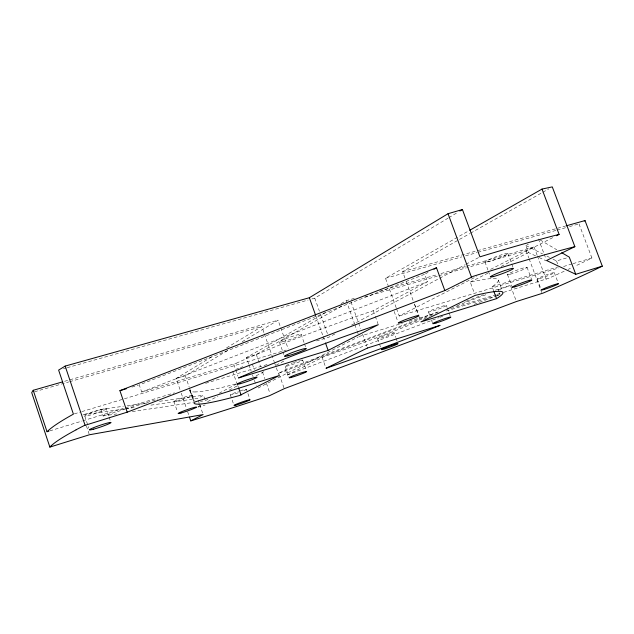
<?xml version="1.0" encoding="UTF-8"?>
<svg xmlns="http://www.w3.org/2000/svg" width="634" height="634" viewBox="0 0 634 634"><rect width="100%" height="100%" fill="white"/><g stroke="black" fill="none" stroke-linecap="round" stroke-linejoin="round"><path stroke-width="0.48" stroke-dasharray="3.17 2.38" d="M493.823 291.291L492.119 286.695L492.998 286.1A163.857 13.576 -19.7 0 0 475.27 281.044L470.269 282.114L474.517 293.613M179.977 389.498L176.157 378.419L213.103 356.039M226.536 347.9L261.794 326.542L264.077 333.016M176.157 378.419L185.326 375.867L229.453 349.382M242.172 341.742L278.064 320.194L288.208 348.882M311.912 298.963L314.765 298.162L448 218.175M448.848 217.66L457.328 212.572M248.647 363.948L246.42 357.592L327.477 311.381M341.132 303.591L346.251 300.674L356.451 297.758M396.187 307.736L385.504 278.294L468.914 230.736M246.42 357.592L256.302 354.454L343.802 304.914M404.944 278.017L402.614 271.621L469.707 233.637M470.571 233.153L541.959 192.736M542.823 192.245L548.846 188.837M569.483 226.623L579.381 223.747M205.051 399.737L203.49 395.22L197.562 398.469L148.887 405.427M425.557 273.777L428.085 272.398M207.936 399.262L205.368 400.64L200.495 401.37M219.095 393.286L236.252 384.093M236.276 363.203A163.944 13.583 -19.7 0 1 363.845 313.909L373.267 310.715L427.451 281.702L424.717 274.237L139.29 384.909L141.707 392.01L236.331 363.195M198.03 406.727L201.501 404.88M207.58 401.655L217.993 396.115M229.27 390.116L238.82 385.044M256.176 375.811L265.725 370.739M276.139 365.2L285.68 360.12M334.934 333.936L328.713 337.248L316.421 340.949M351.529 325.115L438.886 278.667M439.758 278.199L465.094 264.735M465.966 264.267L479.066 257.301M283.953 387.826L278.809 373.212L285.348 369.828L439.806 311.254M535.603 255.882L528.51 252.554L525.863 245.477L528.391 244.177M258.109 388.016L358.226 336.923M396.519 308.655L399.19 316.017L476.514 276.551M490.573 269.379L553.839 237.092M285.348 369.828L287.186 375.035L324.077 356.633A163.944 13.583 -19.7 0 0 399.444 329.014A163.691 13.56 -19.7 0 0 419.47 321.026M470.269 282.114L488.798 272.707M501.153 266.438L528.51 252.554M579.016 223.945L591.902 257.967L589.707 259.06A317.119 26.818 -19.7 0 1 574.721 266.32M537.164 255.264L534.034 246.919L526.077 250.676L467.29 267.556M503.626 292.361L548.949 278.144A317.119 26.818 -19.7 0 0 564.466 271.106M141.707 392.01L427.451 281.702M465.705 301.435L483.282 294.77M495.305 290.206L510.433 285.419L516.092 300.627M278.809 373.212L431.992 315.146M456.908 305.707L487.356 294.16M498.435 289.968L510.433 285.419M287.186 375.035L438.99 317.65M439.917 317.301L442.69 316.247M474.161 304.352L494.528 296.657M495.455 296.308L500.083 294.556L499.418 292.757M49.864 430.866L81.96 421.071M82.903 420.778L174.469 392.834M205.622 383.324L267.928 364.304M359.106 336.472L402.384 323.261M409.009 321.24L437.397 312.578M450.639 308.536L496.05 294.675M497.001 294.382L502.675 292.646M124.549 408.914L82.697 414.898L100.869 409.398L103.088 415.967L124.763 409.334M125.706 409.049L157.755 399.246M446.344 310.993L496.311 295.713M497.254 295.42L500.083 294.556M197.895 407.171L199.496 406.687A317.127 26.818 -19.7 0 0 205.154 404.96M492.119 286.695L557.722 266.985M74.352 413.859L80.97 411.87M81.921 411.585L123.527 399.048M124.47 398.762L286.164 350.063M399.19 316.017L558.839 267.928M563.563 266.502L572.066 263.942M573.009 263.657L591.902 257.967M131.912 387.105L138.363 385.187M552.999 259.179L556.494 260.946L567.454 257.689M34.553 391.772L68.781 381.945M69.732 381.668L261.794 326.542M364.891 296.95L437.896 275.988M438.847 275.719L466.339 267.825M64.589 381.303L278.064 320.194M379.243 291.228L437.175 274.649M440.971 273.563L465.657 266.494M466.608 266.217L534.034 246.919M402.614 271.621L565.053 226.148M63.384 368.758L66.237 367.958M67.196 367.688L308.1 300.033M385.504 278.294L461.766 256.881M465.578 255.803L477.014 252.594M477.973 252.324L556.137 230.372M557.088 230.102L565.671 227.693M103.088 415.967L116.727 413.923M132.308 411.585L192.704 402.535M125.524 408.771L136.231 407.242M100.869 409.398L123.345 406.291M127.26 405.752L147.785 402.915M159.514 401.298L203.49 395.22M539.154 257.547L546.246 260.875M525.863 245.477L542.498 253.877M546.873 256.081L549.496 257.412M540.136 239.945L556.795 249.772M556.494 260.946L557.73 264.235M554.29 272.565L557.761 281.789M538.472 238.963L543.861 253.315M544.202 254.21L545.882 258.704M537.513 256.191L546.199 279.364M537.188 278.96L540.628 288.169M526.077 250.676L528.804 257.967M529.144 258.878L540.398 288.953M540.739 289.865L541.761 292.599M527.028 267.263L531.427 279.031M507.866 253.489L511.448 263.11M511.781 263.982L513.08 267.477M507.469 274.53L511.836 286.283M498.316 280.062L501.938 289.817M498.078 289.159L499.077 291.854M484.939 261.929L488.029 270.274M488.378 271.201L490.098 275.845M446.415 305.564A9.613 0.753 -20 0 1 431.706 311.365A9.613 0.753 -20 0 1 434.433 309.012A9.613 0.753 -20 0 1 446.415 305.564L447.073 307.363M447.398 308.267L448.721 311.865M449.054 312.768L450.37 316.366M428.497 311.952L430.137 316.453M431.453 320.059L432.443 322.761M414.493 304.011L418.369 314.654M406.275 281.678L413.265 300.873M414.596 304.526L418.258 314.583M418.591 315.494L420.255 320.067M394.166 311.468L397.7 321.208M394.11 332.874A8.836 0.642 -19.8 0 1 381.105 338.041A8.836 0.642 -19.8 0 1 382.262 336.456A8.836 0.642 -19.8 0 1 394.11 332.874L395.743 337.375M396.068 338.279L397.043 340.981M373.267 310.715L374.948 315.367M375.288 316.295L377.967 323.744M377.595 338.833L380.519 346.941M350.998 301.95L358.281 322.207M358.614 323.126L360.595 328.65M362.585 334.173L366.888 346.14M346.251 300.674L354.493 323.625M354.818 324.545L356.799 330.052M357.124 330.964L358.115 333.722M314.765 298.162L319.417 311.191M320.741 314.916L327.715 334.451M315.938 316.215L322.857 335.624M323.189 336.551L324.838 341.171M322.104 357.307L325.678 367.363M301.079 334.221L304.241 343.113M304.55 344L305.501 346.671M302.656 360.088L306.079 369.757M279.396 342.059L282.542 350.959M282.851 351.846L283.794 354.517M285.197 366.159L288.922 376.731M264.402 333.944L274.181 361.705M274.506 362.632L278.746 374.662M256.302 354.454L260.542 366.531M262.5 372.103L264.782 378.609M266.407 383.253L269.997 393.476M252.364 364.193L254.305 369.725M248.964 364.859L251.191 371.215M252.459 374.845L253.101 376.659M254.369 380.297L256.279 385.741M240.12 390.877A8.559 0.594 -19.3 0 1 246.412 389.236L249.764 398.841M233.78 364.336L235.365 368.877M235.682 369.781L237.901 376.136M237.718 385.393L238.336 387.152M232.623 371.231L236.807 383.229M230.34 394.839L233.684 404.46M198.18 400.252L199.1 402.931M199.718 404.722L202.809 413.661M192.276 395.101L194.178 400.609M185.326 375.867L189.201 387.089M189.518 388.024L194.036 401.108M190.113 390.346L193.845 401.179M189.685 390.386L193.394 401.132M181.245 393.191L186.333 407.963M187.601 411.656L189.194 416.269M173.946 401.552L177.417 411.672M106.306 408.875A11.436 1.014 -18.7 0 1 89.093 415.389A11.436 1.014 -18.7 0 1 91.209 412.845A11.436 1.014 -18.7 0 1 106.306 408.875L108.794 416.229M109.103 417.148L110.657 421.737M84.766 416.102L88.8 428.101M86.406 425.937L89.085 433.894M246.412 389.236A8.559 0.594 -19.3 0 1 241.586 391.558M238.313 392.747A8.559 0.594 -19.3 0 1 230.293 394.919A8.559 0.594 -19.3 0 1 238.432 391.447M300.334 360.437A9.32 0.713 -19.5 0 1 298.479 362.236A9.32 0.713 -19.5 0 1 285.641 366.381A9.32 0.713 -19.5 0 1 292.496 362.957M293.407 362.632A9.32 0.713 -19.5 0 1 299.438 360.675M235.967 369.353A10.548 0.903 -19.3 0 1 238.622 368.267M240.397 367.593A10.548 0.903 -19.3 0 1 242.925 366.698M570.386 268.356A317.119 26.818 -19.7 0 1 568.183 269.379M235.634 384.022A163.857 13.576 -19.7 0 1 195.954 391.923M195.906 391.939A163.683 13.56 -19.7 0 1 189.661 390.005M425.834 318.411A163.691 13.56 -19.7 0 1 423.457 319.393M487.72 261.874A12.284 1.205 -20.4 0 0 507.295 254.234A12.284 1.205 -20.4 0 0 494.171 257.396A12.284 1.205 -20.4 0 0 487.72 261.874M539.7 278.556A9.177 0.666 -20.4 0 0 554.108 272.921A9.177 0.666 -20.4 0 0 543.56 275.948A9.177 0.666 -20.4 0 0 539.7 278.556M176.846 401.148A9.787 0.761 -19.1 0 0 192.189 395.473A9.787 0.761 -19.1 0 0 180.539 398.517A9.787 0.761 -19.1 0 0 176.846 401.148M282.978 341.655A11.61 1.102 -19.5 0 0 301.055 334.712A11.61 1.102 -19.5 0 0 287.02 338.263A11.61 1.102 -19.5 0 0 282.978 341.655M510.116 274.253A10.485 0.872 -20.4 0 0 526.688 267.778A10.485 0.872 -20.4 0 0 515.022 270.9A10.485 0.872 -20.4 0 0 510.116 274.253"/><path stroke-width="0.95" d="M62.687 381.85L33.222 390.29L31.7 392.589L49.864 447.105L89.378 434.773L203.118 414.557L190.779 420.889L189.511 417.196M49.864 447.105L50.038 446.899A317.943 23.632 -19.7 0 1 51.449 445.472M33.222 390.29L47.035 431.73L47.756 431.025A317.087 26.81 -19.7 0 1 71.238 415.349L73.409 414.145L58.621 370.097L65.167 366.087L309.352 297.726L448.032 213.706L462.416 209.521L479.946 256.833L484.82 255.351A317.079 26.81 -19.7 0 1 555.424 235.341L559.109 234.398L542.015 189.067L552.285 186.895L574.872 246.658L546.556 260.495L575.759 274.3L602.3 266.145L585.008 220.569L566.004 225.886M496.549 298.646L497.436 298.083A164.016 11.943 -19.7 0 0 480.144 294.239L475.167 295.381L420.921 321.898L496.549 298.646L493.823 291.291M459.872 211.043L462.416 209.521M584.255 220.997L585.008 220.569M469.778 230.245L542.015 189.067M433.965 269.181L436.493 267.794L444.83 290.538L127.22 412.163L84.1 425.604A317.903 23.632 -19.7 0 0 76.088 429.797M199.076 404.12A164.016 11.943 -19.7 0 0 239.628 395.473L279.071 375.59L194.099 402.21A163.865 11.935 -19.7 0 0 194.717 403.692A163.834 11.935 -19.7 0 0 199.028 404.135M328.135 350.412L378.308 324.671L368.877 327.897A164.016 11.943 -19.7 0 0 241.126 376.826L238.535 377.951L328.135 350.412L325.496 343.018M444.83 290.538L473.257 276.321A317.856 23.624 -19.7 0 1 490.589 270.892A317.166 23.585 -19.7 0 1 561.058 250.303A317.88 23.624 -19.7 0 1 573.604 246.983L574.872 246.658M556.47 235.745L559.109 234.398M602.3 266.145L601.531 266.526A318.07 23.656 -19.7 0 1 596.515 268.967A317.111 23.577 -19.7 0 1 552.959 288.827A318.109 23.664 -19.7 0 1 543.164 293.059L516.425 301.522L284.254 388.682L269.371 395.759A318.157 23.664 -19.7 0 1 261.359 398.421A317.103 23.569 -19.7 0 1 203.094 417.101A318.133 23.664 -19.7 0 1 191.951 420.532L190.779 420.889M127.22 412.163L119.913 390.663L436.493 267.794M47.035 431.73L48.921 431.152M119.913 390.663L126.372 388.745M561.787 252.72L569.284 257.142L575.759 274.3M448.032 213.706L471.371 276.923M309.352 297.726L315.613 315.288M238.646 388.032L241.094 395.069M65.167 366.087L85.027 425.137M51.56 445.456A317.103 23.569 -19.7 0 1 76.199 429.781M367.546 347.979L326.003 368.283L327.984 367.601A164.016 11.943 -19.7 0 0 403.438 340.03A163.849 11.935 -19.7 0 0 439.172 325.725L440.067 325.353L367.546 347.979M240.27 383.681A10.564 0.792 -19.3 0 0 256.802 377.492A10.564 0.792 -19.3 0 0 244.225 380.875A10.564 0.792 -19.3 0 0 240.27 383.681M543.821 289.556A9.185 0.586 -20.3 0 0 558.253 283.969A9.185 0.586 -20.3 0 0 547.728 287.075A9.185 0.586 -20.3 0 0 543.821 289.556M514.8 286.837A10.493 0.769 -20.3 0 0 531.411 280.41A10.493 0.769 -20.3 0 0 519.769 283.652A10.493 0.769 -20.3 0 0 514.8 286.837M291.038 377.484A9.328 0.626 -19.5 0 0 306.103 371.999A9.328 0.626 -19.5 0 0 296.625 374.44A9.328 0.626 -19.5 0 0 291.038 377.484M235.935 405.078A8.567 0.523 -19.4 0 0 249.669 400.086A8.567 0.523 -19.4 0 0 240.468 402.582A8.567 0.523 -19.4 0 0 235.935 405.078M401.37 322.563A10.889 0.848 -19.9 0 0 418.488 315.986A10.889 0.848 -19.9 0 0 405.887 319.425A10.889 0.848 -19.9 0 0 401.37 322.563M493.189 276.622A12.3 1.062 -20.3 0 0 512.811 269.038A12.3 1.062 -20.3 0 0 499.727 272.366A12.3 1.062 -20.3 0 0 493.189 276.622M287.979 355.793A11.626 0.975 -19.5 0 0 306.087 348.89A11.626 0.975 -19.5 0 0 292.092 352.607A11.626 0.975 -19.5 0 0 287.979 355.793M180.936 413.035A9.795 0.674 -19.2 0 0 196.294 407.369A9.795 0.674 -19.2 0 0 184.676 410.547A9.795 0.674 -19.2 0 0 180.936 413.035M93.721 429.139A11.452 0.888 -18.8 0 0 110.966 422.656A11.452 0.888 -18.8 0 0 95.908 426.785A11.452 0.888 -18.8 0 0 93.721 429.139M384.989 348.795A8.836 0.563 -19.8 0 0 398.025 343.683A8.836 0.563 -19.8 0 0 386.185 347.337A8.836 0.563 -19.8 0 0 384.989 348.795M435.962 323.015A9.621 0.658 -20 0 0 450.703 317.269A9.621 0.658 -20 0 0 438.744 320.812A9.621 0.658 -20 0 0 435.962 323.015"/></g></svg>
